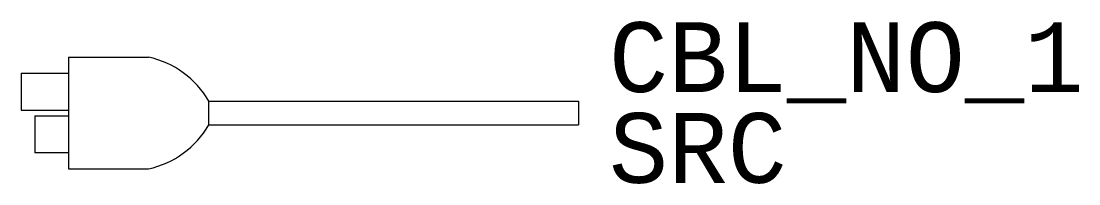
# Model space of a CAD drawing. Header units: millimetres. Extents: x 0.3 to 26.7, y -1.8 to 2.3.
import ezdxf
from ezdxf.enums import TextEntityAlignment as Align

# ---------------------------------------------------------------- set-up
doc = ezdxf.new("R2010")
doc.units = ezdxf.units.MM
doc.layers.add('AV-CONN', color=105, linetype='Continuous')
doc.layers.add('AV-TEXT', color=2, linetype='Continuous')
doc.styles.add('CURT STANDARD', font='consola.ttf')

msp = doc.modelspace()

# ---------------------------------------------------------------- linework, layer by layer
at = {"layer": 'AV-CONN'}
for p, q in [((1.5, 1.4), (3.498, 1.4)), ((1.5, 1.4), (1.5, -1.4)), ((0.313, 1), (1.5, 1)), ((0.313, 1), (0.313, 0.075)), ((5, -0.3), (5, 0.3)), ((5, 0.3), (14.239, 0.3)), ((14.239, 0.3), (14.239, -0.3)), ((0.313, 0.075), (1.5, 0.075)), ((0.653, -0.075), (1.5, -0.075)), ((0.653, -0.075), (0.653, -1)), ((5, -0.3), (14.239, -0.3)), ((1.5, -1), (0.653, -1)), ((1.5, -1.4), (3.498, -1.4))]:
    msp.add_line(p, q, dxfattribs=at)
for centre, start, end in [((2.998, -0.859), 30.0599, 77.5222), ((2.998, 0.859), 282.4778, 329.9401)]:
    msp.add_arc(centre, 2.313, start, end, dxfattribs=at)

# ---------------------------------------------------------------- texts
at = {"layer": 'AV-TEXT', "style": 'CURT STANDARD'}
msp.add_attdef('CBL_NO_1', text='', height=1.75, dxfattribs=at).set_placement((15, 0), align=Align.BOTTOM_LEFT)
msp.add_attdef('SRC', text='', height=1.75, dxfattribs=at).set_placement((15, 0), align=Align.TOP_LEFT)

doc.saveas('drawing.dxf')
